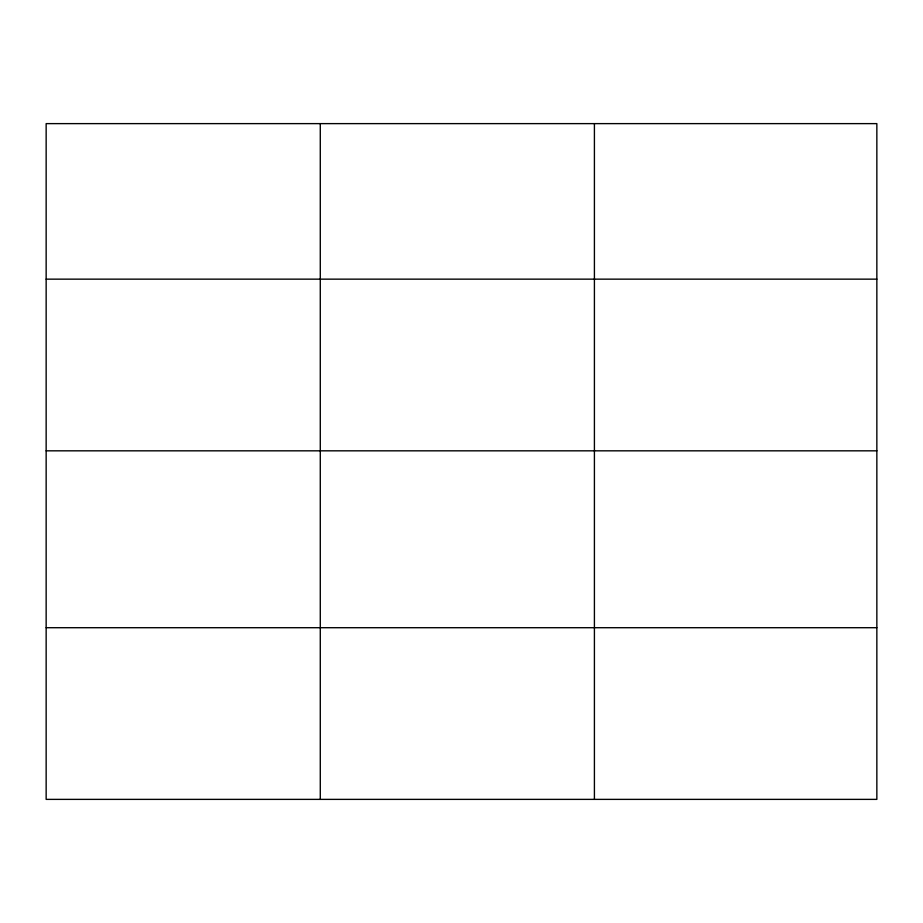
<?xml version="1.0" encoding="UTF-8"?>
<svg xmlns="http://www.w3.org/2000/svg" width="923" height="923" viewBox="0 0 923 923"><rect width="100%" height="100%" fill="white"/><g stroke="black" fill="none" stroke-linecap="round" stroke-linejoin="round"><path stroke-width="1.38" d="M876.85 450.828L876.85 123.624L46.15 123.624L46.15 799.376L876.85 799.376L876.85 450.828L46.15 450.828M46.15 279.15L876.85 279.15M46.15 627.709L876.85 627.709M594.412 123.624L594.412 799.376M320.281 123.624L320.281 799.376"/></g></svg>
